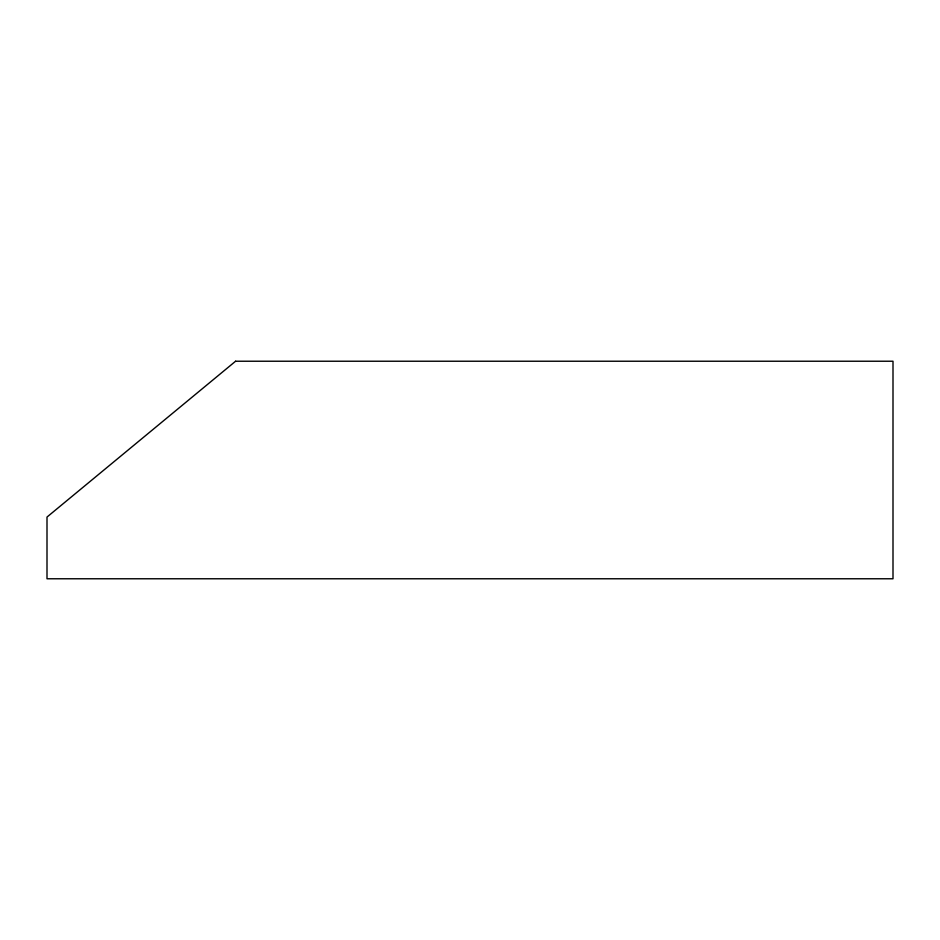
<?xml version="1.0" encoding="UTF-8"?>
<svg xmlns="http://www.w3.org/2000/svg" width="940" height="940" viewBox="0 0 940 940"><rect width="100%" height="100%" fill="white"/><g stroke="black" fill="none" stroke-linecap="round" stroke-linejoin="round"><path stroke-width="1.41" d="M235.588 361.23L47 517.059L47 578.77L893 578.77L893 361.23L235.588 361.23"/></g></svg>
